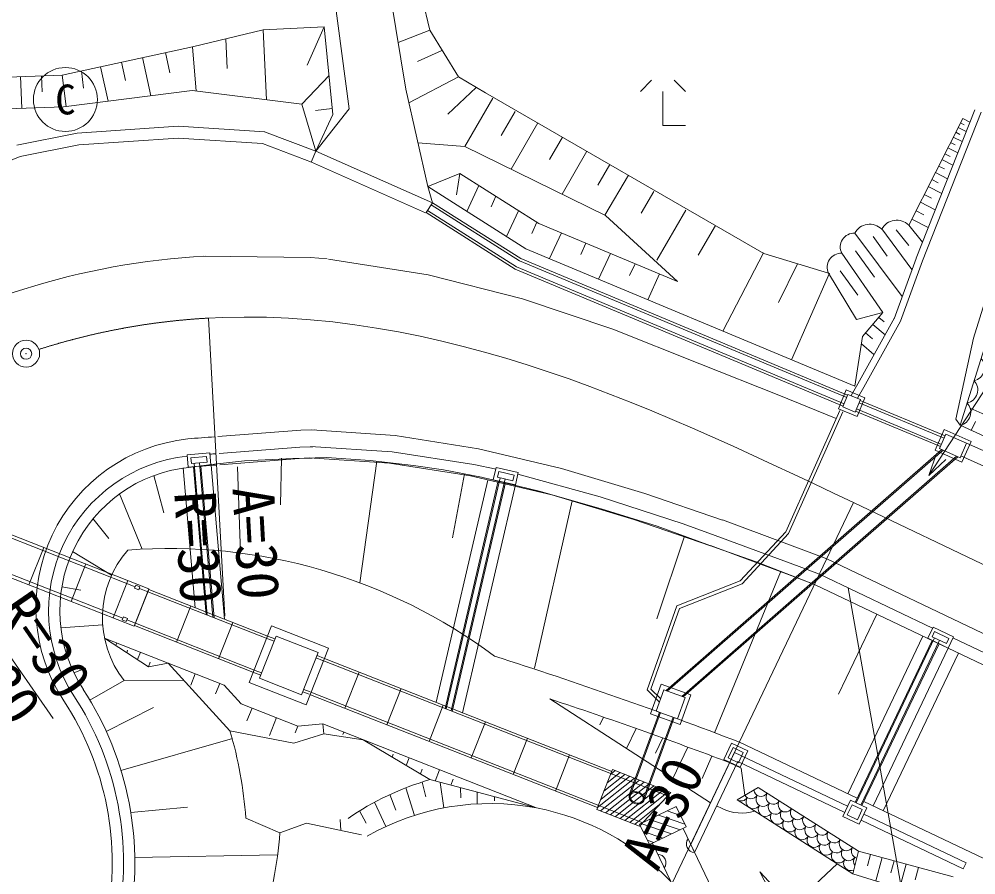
# Model space of a CAD drawing. Units: millimetres, scale not verified. Extents: x 40000 to 680000, y 20000 to 380000.
# Drawn here: x 360697 to 403007, y 301218 to 339046 of the extents above; entities that cross this region are included whole.
import ezdxf
from ezdxf.enums import TextEntityAlignment as Align

# ---------------------------------------------------------------- set-up
doc = ezdxf.new("R2010")
doc.units = ezdxf.units.MM
doc.header["$LTSCALE"] = 1000
doc.header["$PDMODE"] = 32
doc.header["$PDSIZE"] = 500
doc.linetypes.add('CHAIN', pattern=[18.5, 12, -1.5, 3.5, -1.5])
for name, color, linetype, lineweight in [('M-BGD', 7, 'Continuous', 13), ('M-BMK', 2, 'CHAIN', 13), ('M-STR-HTXT', 7, 'Continuous', 13), ('M-STR-STRC', 7, 'Continuous', 13)]:
    doc.layers.add(name, color=color, linetype=linetype, lineweight=lineweight)
doc.styles.add('ＭＳ ゴシック', font='')
doc.styles.get('ＭＳ ゴシック').set_extended_font_data('MS Gothic')

msp = doc.modelspace()

# ---------------------------------------------------------------- linework, layer by layer
at = {"layer": 'M-BGD'}
for p, q in [((377513, 344263), (378862, 338555)), ((376665, 342774), (377801, 335944)), ((375289, 335078), (374395, 341927)), ((371488, 338574), (368365, 337825)), ((374188, 338706), (371488, 338574)), ((371488, 338574), (371639, 335482)), ((374188, 338706), (373442, 337014)), ((374572, 334837), (374188, 338706)), ((378862, 338555), (377457, 338012)), ((378862, 338555), (380122, 336502)), ((369842, 338180), (369893, 336871)), ((368365, 337825), (362606, 336574)), ((368365, 337825), (368532, 335862)), ((379390, 337657), (378320, 337168)), ((366153, 337345), (366520, 335656)), ((367165, 337565), (367359, 336675)), ((364302, 336943), (364633, 335421)), ((365228, 337144), (365402, 336341)), ((360764, 336504), (360817, 335105)), ((361685, 336539), (361712, 335840)), ((362606, 336574), (362783, 335191)), ((363454, 336759), (363543, 335993)), ((374402, 336550), (373200, 335291)), ((380122, 336502), (377936, 335345)), ((380122, 336502), (381327, 335793)), ((377801, 335944), (378770, 331645)), ((380908, 336027), (379651, 334842)), ((388669, 336345), (388169, 335845)), ((390169, 335845), (389669, 336345)), ((362660, 335175), (368351, 335885)), ((368351, 335885), (373200, 335291)), ((381642, 335555), (380410, 333420)), ((381327, 335793), (393634, 328687)), ((389169, 334345), (389169, 335845)), ((357576, 334981), (362660, 335175)), ((373200, 335291), (373818, 333207)), ((374546, 335097), (373799, 335005)), ((373818, 333207), (375289, 335078)), ((374572, 334837), (373818, 333207)), ((382632, 334962), (382019, 333901)), ((402959, 335042), (400366, 328479)), ((403238, 334932), (400645, 328369)), ((367734, 334310), (363261, 334002)), ((371556, 334063), (367734, 334310)), ((383641, 334457), (382461, 332411)), ((390169, 334345), (389169, 334345)), ((400039, 329943), (402428, 334655)), ((402229, 334261), (402580, 334083)), ((402328, 334458), (402495, 334373)), ((402428, 334655), (402743, 334495)), ((363261, 334002), (360601, 333473)), ((371550, 334067), (373818, 333207)), ((373818, 333207), (371550, 334067)), ((384722, 333833), (384152, 332846)), ((402010, 333830), (402401, 333631)), ((402119, 334045), (402305, 333951)), ((363330, 333486), (360749, 332972)), ((367735, 333789), (363330, 333486)), ((371453, 333548), (367735, 333789)), ((373620, 332726), (371453, 333548)), ((380410, 333420), (378335, 333574)), ((386629, 330361), (380410, 333420)), ((401890, 333593), (402097, 333488)), ((373818, 333207), (373615, 332728)), ((378975, 330923), (373818, 333207)), ((385802, 333209), (384705, 331308)), ((401638, 333097), (401868, 332980)), ((401770, 333356), (402205, 333136)), ((360749, 332972), (356090, 331126)), ((378671, 330488), (373620, 332726)), ((386813, 332625), (386284, 331708)), ((401507, 332837), (401990, 332592)), ((380182, 332229), (378770, 331645)), ((380039, 331286), (380182, 332229)), ((383687, 330007), (380182, 332229)), ((387639, 332148), (386598, 330376)), ((401218, 332267), (401754, 331994)), ((401362, 332552), (401617, 332422)), ((401059, 331954), (401342, 331810)), ((383108, 328894), (378770, 331645)), ((378770, 331645), (378975, 330923)), ((380498, 330549), (381026, 331694)), ((388761, 331430), (388210, 330476)), ((400726, 331297), (401040, 331138)), ((400900, 331641), (401495, 331339)), ((378702, 330492), (378980, 330931)), ((382880, 328458), (378980, 330931)), ((381570, 330753), (381782, 331215)), ((400552, 330953), (401211, 330619)), ((382639, 327995), (378702, 330492)), ((382690, 328093), (378761, 330585)), ((382829, 328360), (378921, 330838)), ((382257, 329433), (382785, 330579)), ((390184, 330608), (388901, 328386)), ((400360, 330576), (400708, 330400)), ((383368, 329565), (383597, 330064)), ((386629, 330361), (389812, 327450)), ((400169, 330199), (400899, 329829)), ((383687, 330007), (389812, 327450)), ((384153, 328458), (384676, 329594)), ((391486, 329928), (390728, 328616)), ((400181, 327973), (398852, 329778)), ((399488, 329727), (400040, 329044)), ((400039, 329943), (400643, 329180)), ((397650, 329585), (399747, 326779)), ((398465, 329444), (399079, 328573)), ((383108, 328894), (397655, 322821)), ((385531, 328636), (385763, 329140)), ((397682, 328803), (398519, 327633)), ((402897, 324946), (404182, 329069)), ((382829, 328360), (397294, 322322)), ((382880, 328458), (397337, 322423)), ((386326, 327551), (386849, 328687)), ((393620, 328721), (391821, 325256)), ((396496, 327812), (393634, 328687)), ((397073, 328699), (398899, 326081)), ((400363, 328472), (399390, 325799)), ((400645, 328369), (399672, 325697)), ((382639, 327995), (397136, 321943)), ((382690, 328093), (397179, 322045)), ((387694, 327707), (387936, 328233)), ((395126, 328231), (394278, 326527)), ((397005, 327918), (397783, 326848)), ((388499, 326643), (389022, 327780)), ((396541, 327812), (394850, 323992)), ((397730, 325763), (396496, 327812)), ((369066, 325830), (369794, 312659)), ((398899, 326081), (397730, 325763)), ((399410, 325843), (397784, 322929)), ((398899, 326081), (397992, 325010)), ((398715, 325863), (398955, 325660)), ((399672, 325697), (398046, 322783)), ((398452, 325554), (398993, 325096)), ((397992, 325010), (397655, 322821)), ((398133, 325176), (398440, 324916)), ((402120, 321365), (402897, 324946)), ((402314, 321094), (403549, 325035)), ((397943, 324690), (398502, 324216)), ((397784, 322929), (397490, 322403)), ((394293, 322427), (396829, 321392)), ((396925, 321826), (397272, 322656)), ((397121, 321906), (397352, 322460)), ((397272, 322656), (398102, 322309)), ((397352, 322460), (397906, 322229)), ((398046, 322783), (397768, 322286)), ((397674, 321675), (397906, 322229)), ((397755, 321479), (398102, 322309)), ((397848, 322090), (401605, 320521)), ((397890, 322192), (401650, 320621)), ((396925, 321826), (397755, 321479)), ((397121, 321906), (397674, 321675)), ((397690, 321712), (401437, 320147)), ((397732, 321814), (401482, 320247)), ((422039, 313137), (402754, 321853)), ((402120, 321365), (402314, 321094)), ((402803, 320868), (402987, 321266)), ((401202, 319989), (401611, 320902)), ((402797, 320370), (401611, 320902)), ((402314, 321094), (422042, 311981)), ((353598, 320509), (362206, 308126)), ((401400, 320065), (401686, 320703)), ((402599, 320295), (401686, 320703)), ((402313, 319656), (402599, 320295)), ((402389, 319458), (402797, 320370)), ((368130, 319783), (369126, 319874)), ((369126, 319871), (369174, 319324)), ((401505, 320018), (389306, 309363)), ((401555, 319995), (389359, 309343)), ((402389, 319458), (401202, 319989)), ((402313, 319656), (401400, 320065)), ((368130, 319785), (368178, 319237)), ((368293, 319648), (368990, 319709)), ((368293, 319648), (368314, 319399)), ((368314, 319399), (369012, 319460)), ((368990, 319709), (369012, 319460)), ((372293, 319641), (372251, 317580)), ((376513, 319513), (375771, 314128)), ((402158, 319725), (390003, 309109)), ((402209, 319703), (390057, 309089)), ((402349, 319737), (428644, 307922)), ((367949, 319217), (368488, 313028)), ((368178, 319237), (369174, 319324)), ((368402, 319256), (368972, 312720)), ((368434, 319410), (369019, 312702)), ((368673, 319430), (369268, 312604)), ((368731, 319285), (369315, 312585)), ((369184, 319324), (369777, 312522)), ((370356, 319256), (370490, 315443)), ((381792, 319222), (381667, 318688)), ((381792, 319222), (382767, 318998)), ((381904, 319043), (381847, 318800)), ((381904, 319043), (382586, 318884)), ((353557, 318928), (366437, 313867)), ((366654, 318870), (367091, 317226)), ((381426, 318665), (379133, 308846)), ((381886, 318637), (379536, 308569)), ((381964, 318772), (379578, 308553)), ((382198, 318718), (379804, 308464)), ((380399, 318939), (379859, 316115)), ((381667, 318688), (382641, 318460)), ((381847, 318800), (382529, 318641)), ((382586, 318884), (382529, 318641)), ((382767, 318998), (382641, 318460)), ((382208, 318562), (379846, 308447)), ((382651, 318458), (380299, 308387)), ((365142, 318063), (366139, 315618)), ((385161, 317748), (383485, 310356)), ((352604, 317390), (365786, 312210)), ((397592, 317675), (389423, 300538)), ((363962, 316968), (364658, 316088)), ((359033, 316626), (365827, 313956)), ((390115, 316186), (388902, 312530)), ((361783, 315696), (361132, 314039)), ((358484, 315230), (365278, 312560)), ((364789, 314463), (363058, 315520)), ((363644, 314964), (362993, 313307)), ((396414, 315186), (409998, 308711)), ((394369, 314603), (391453, 307498)), ((396091, 314509), (401091, 312126)), ((362582, 313951), (363419, 313805)), ((365506, 314233), (364855, 312576)), ((395876, 314058), (409460, 307583)), ((366437, 313867), (365786, 312210)), ((365797, 312238), (366426, 313839)), ((366013, 313883), (366385, 313737)), ((366385, 313737), (371690, 311652)), ((366426, 313839), (371731, 311754)), ((367658, 311507), (368287, 313108)), ((398628, 312746), (396937, 309200)), ((364393, 312270), (362540, 312138)), ((365464, 312487), (365837, 312341)), ((365837, 312341), (371142, 310256)), ((369519, 310775), (370148, 312376)), ((365797, 312238), (371102, 310153)), ((371863, 312229), (370876, 309716)), ((374376, 311241), (371863, 312229)), ((401112, 312171), (400876, 311675)), ((401183, 311971), (401076, 311745)), ((401112, 312170), (402016, 311743)), ((401183, 311971), (401815, 311670)), ((364473, 311684), (369759, 309607)), ((364473, 311684), (366420, 310421)), ((364971, 311361), (365014, 311471)), ((372061, 311775), (371330, 309913)), ((371690, 311652), (371970, 311542)), ((371731, 311754), (372010, 311645)), ((373923, 311043), (372061, 311775)), ((400668, 311774), (397344, 304800)), ((401079, 311578), (397669, 304424)), ((401184, 311694), (397709, 304405)), ((401401, 311591), (397926, 304301)), ((401377, 311436), (397967, 304282)), ((400876, 311675), (401778, 311244)), ((401076, 311745), (401707, 311444)), ((401815, 311670), (401707, 311444)), ((402015, 311741), (401778, 311244)), ((401993, 311696), (409675, 308034)), ((365454, 311048), (365495, 311152)), ((365937, 310735), (366064, 311059)), ((373923, 311043), (373191, 309182)), ((374376, 311241), (373389, 308728)), ((401787, 311240), (398463, 304267)), ((402238, 311025), (398912, 304047)), ((366420, 310421), (366498, 310620)), ((366420, 310421), (367292, 310576)), ((367292, 310576), (370022, 307588)), ((374110, 310701), (373831, 310811)), ((374151, 310803), (373871, 310913)), ((374134, 310692), (389370, 304705)), ((374195, 310786), (386901, 305793)), ((363647, 310357), (363122, 310142)), ((371102, 310153), (371381, 310044)), ((371142, 310256), (371421, 310146)), ((375733, 310182), (375104, 308581)), ((365336, 309806), (363825, 308948)), ((367973, 309830), (365336, 309806)), ((368286, 309603), (368484, 310108)), ((370876, 309716), (373389, 308728)), ((371330, 309913), (373191, 309182)), ((369385, 309214), (369569, 309681)), ((370510, 308785), (369759, 309607)), ((373522, 309203), (373242, 309312)), ((373562, 309305), (373283, 309415)), ((373601, 309290), (388272, 303525)), ((377594, 309450), (376965, 307849)), ((389092, 309653), (388613, 308338)), ((389211, 309397), (388869, 308457)), ((389092, 309653), (390407, 309174)), ((389211, 309397), (390151, 309055)), ((373576, 309181), (386272, 304192)), ((384165, 308995), (391272, 304399)), ((390151, 309055), (389809, 308115)), ((390407, 309174), (389928, 307859)), ((364550, 307561), (366641, 308615)), ((370510, 308785), (373023, 307798)), ((370772, 308022), (370997, 308594)), ((379456, 308719), (378827, 307118)), ((388869, 308457), (389809, 308115)), ((371770, 307377), (372081, 308168)), ((386536, 308195), (386371, 307850)), ((389014, 308405), (387682, 304749)), ((389057, 308389), (387725, 304732)), ((389621, 308184), (388284, 304513)), ((389664, 308168), (388326, 304496)), ((388613, 308338), (389928, 307859)), ((372904, 307494), (373023, 307798)), ((374133, 307888), (373023, 307798)), ((374133, 307888), (383579, 304176)), ((374133, 307888), (374168, 307454)), ((381317, 307987), (380688, 306386)), ((387980, 307691), (387556, 306802)), ((365201, 305836), (370131, 307241)), ((372848, 307042), (370022, 307588)), ((372848, 307042), (374168, 307454)), ((374168, 307454), (375908, 307190)), ((375061, 307523), (375019, 307426)), ((378864, 305427), (375908, 307190)), ((383179, 307256), (382550, 305655)), ((389157, 307271), (388834, 306593)), ((390268, 306867), (389605, 305477)), ((392200, 307044), (391856, 306322)), ((392271, 306844), (392056, 306393)), ((392922, 306700), (392200, 307044)), ((392722, 306629), (392271, 306844)), ((392552, 307084), (397755, 304604)), ((377189, 306426), (377239, 306554)), ((377815, 306053), (377947, 306389)), ((385040, 306524), (384411, 304924)), ((392337, 306633), (390397, 302562)), ((391338, 306467), (390907, 305474)), ((392507, 306177), (392056, 306393)), ((392337, 306633), (397335, 304251)), ((392722, 306629), (392507, 306177)), ((392922, 306700), (392578, 305977)), ((392479, 306233), (390563, 302214)), ((392578, 305977), (391856, 306322)), ((392120, 306177), (392632, 305939)), ((392479, 306233), (397206, 303980)), ((392792, 304738), (392632, 305939)), ((378441, 305679), (378527, 305897)), ((379091, 305367), (379286, 305863)), ((387913, 305492), (386278, 304190)), ((387698, 305577), (386415, 304555)), ((386934, 305877), (386485, 304732)), ((387490, 305658), (386556, 304914)), ((387275, 305743), (386703, 305287)), ((387060, 305827), (386849, 305659)), ((386934, 305877), (389516, 304862)), ((377794, 305066), (378183, 303849)), ((378520, 305323), (378684, 304671)), ((378864, 305427), (383579, 304176)), ((379310, 305308), (379476, 304177)), ((379791, 305181), (379896, 305449)), ((380215, 305069), (380224, 304629)), ((388128, 305408), (386414, 304043)), ((388342, 305323), (386627, 303956)), ((388557, 305239), (386842, 303872)), ((388772, 305155), (387057, 303787)), ((388987, 305070), (387271, 303703)), ((392444, 304530), (393374, 305085)), ((393374, 305085), (397812, 302269)), ((377089, 304766), (377354, 304084)), ((380948, 304874), (380959, 304355)), ((381726, 304667), (381714, 304492)), ((386485, 304732), (386240, 304108)), ((389232, 305009), (387486, 303618)), ((389417, 304901), (387701, 303534)), ((388125, 303367), (389516, 304862)), ((376410, 304426), (376907, 303353)), ((389019, 304328), (387916, 303449)), ((389760, 304238), (388137, 303460)), ((389740, 304228), (389769, 304219)), ((390192, 303336), (389760, 304238)), ((391543, 304270), (391782, 304156)), ((397565, 301262), (392444, 304530)), ((397464, 304521), (397120, 303799)), ((397535, 304321), (397320, 303870)), ((398186, 304177), (397464, 304521)), ((397986, 304106), (397535, 304321)), ((398053, 304462), (414906, 296429)), ((365631, 303974), (368139, 304207)), ((375756, 304047), (376048, 303508)), ((386240, 304108), (388125, 303367)), ((388967, 303858), (390132, 303462)), ((389354, 304043), (389950, 303840)), ((397842, 303455), (397120, 303799)), ((397771, 303655), (397320, 303870)), ((397986, 304106), (397771, 303655)), ((398186, 304177), (397842, 303455)), ((398057, 303906), (402581, 301750)), ((372232, 303079), (370722, 303726)), ((373401, 303497), (372232, 303079)), ((375841, 302981), (373401, 303497)), ((374889, 303672), (374918, 303179)), ((388569, 302558), (388137, 303460)), ((388194, 303487), (389547, 303027)), ((388580, 303672), (389934, 303212)), ((397928, 303636), (402452, 301479)), ((397928, 303636), (402452, 301479)), ((388291, 303137), (389160, 302841)), ((390192, 303336), (388569, 302558)), ((391711, 299819), (390057, 303271)), ((388473, 302758), (388773, 302656)), ((390374, 299139), (388704, 302623)), ((390397, 302562), (390563, 302214)), ((365805, 301979), (372130, 302103)), ((397565, 301262), (397812, 302269)), ((397812, 302269), (402007, 301125)), ((398351, 302122), (398212, 301614)), ((395365, 300298), (396892, 301720)), ((398864, 301982), (398582, 300949)), ((399393, 301838), (399250, 301313)), ((399923, 301693), (399659, 300724)), ((402581, 301750), (402452, 301479)), ((402581, 301750), (402452, 301479)), ((395461, 297502), (393458, 301346)), ((393458, 301346), (399979, 294394)), ((397565, 301262), (399425, 300691)), ((400469, 301544), (400321, 301002))]:
    msp.add_line(p, q, dxfattribs=at)
for points in [[(344284, 332863), (347604, 333219), (350486, 334633), (357375, 336374), (362606, 336574)], [(368859, 328566), (373583, 328503), (374324, 328444)], [(374383, 328439), (378779, 327736), (382959, 326678), (386956, 325345), (390804, 323812), (394293, 322427)], [(389012, 308850), (388466, 309392), (389784, 313109), (392582, 314212), (394601, 316387), (396984, 321741)], [(389068, 309005), (388639, 309431), (389903, 312994), (392669, 314085), (394728, 316303), (397121, 321680)], [(369480, 320590), (373151, 320877), (373745, 320886)], [(373641, 320895), (377330, 320641), (381008, 320057), (384685, 319186), (388370, 318082), (391798, 316905)], [(443917, 302823), (428953, 308660), (402599, 320295)], [(369538, 319842), (373108, 320128), (373688, 320138)], [(373585, 320147), (377192, 319919), (380806, 319361), (381794, 319157)], [(368182, 319224), (369197, 319352), (370657, 319526), (372797, 319625), (374296, 319675), (376227, 319537), (378142, 319310), (379467, 319124), (381151, 318802), (383753, 318161), (386430, 317397), (388909, 316628), (391572, 315667), (393298, 315061), (395876, 314058)], [(369577, 319344), (373080, 319629), (373649, 319640)], [(373519, 319651), (377080, 319416), (380655, 318858), (384253, 318013), (387881, 316932), (391277, 315769)], [(382751, 318936), (386392, 317933), (390058, 316730), (391483, 316225)], [(391796, 316906), (395522, 315523), (396414, 315186)], [(391482, 316225), (395199, 314846), (396091, 314509)], [(391274, 315771), (394985, 314395), (395876, 314058)]]:
    msp.add_lwpolyline(points, dxfattribs=at)
for points in [[(365854, 314026), (366041, 313953), (365986, 313813), (365800, 313886)], [(365306, 312630), (365492, 312557), (365437, 312417), (365251, 312490)]]:
    msp.add_lwpolyline(points, close=True, dxfattribs=at)
for centre, radius in [((362744, 335494), 1414), ((361004, 324258), 600)]:
    msp.add_circle(centre, radius, dxfattribs=at)
for centre, radius, start, end in [((399510, 329401), 758, 45.6923, 151.3382), ((398315, 329222), 758, 45.6928, 151.3382), ((397627, 328970), 616, 87.8272, 206.0853), ((370727, 295870), 32750, 93.1627, 121.7189), ((397050, 328083), 616, 87.8268, 206.0853), ((402805, 323645), 594, 282.2788, 42.9219), ((402496, 322660), 594, 282.2788, 42.9219), ((402187, 321675), 594, 282.2788, 42.9219), ((368938, 313027), 7500, 95.956, 213.344), ((370727, 295870), 24750, 93.1627, 95.956), ((368875, 312894), 6875, 96.2106, 213.1299), ((370727, 295870), 24000, 93.1749, 93.8136), ((368875, 312894), 6375, 96.2106, 213.1299), ((370727, 295870), 23500, 93.1627, 96.2106), ((367356, 291610), 24039, 53.3258, 94.4029), ((368912, 312587), 4530, 138.6787, 217.8672), ((321341, 121606), 198678, 68.99647, 72.30984), ((351812, 301759), 14000, 348.6154, 33.1299), ((351812, 301759), 13000, 348.6154, 33.344), ((351812, 301759), 13500, 348.6154, 33.1299), ((321748, 120165), 198879, 69.2773, 71.70868), ((352401, 302399), 18369, 4.1419, 16.4058), ((382259, 293589), 12315, 106.0023, 124.7408), ((392625, 304804), 319, 237.1931, 327.6043), ((393066, 304902), 319, 210.9856, 327.6043), ((393164, 304461), 319, 147.6043, 327.6043), ((393506, 305001), 319, 184.8238, 327.6043), ((393605, 304560), 319, 147.6043, 327.6043), ((394046, 304659), 319, 147.6043, 327.6043), ((381526, 293369), 11000, 79.2403, 119.6433), ((393704, 304119), 319, 147.6043, 327.6043), ((394144, 304218), 319, 147.6043, 327.6043), ((394585, 304316), 319, 147.6043, 327.6043), ((381526, 293369), 11000, 43.4212, 79.2403), ((392667, 305949), 2000, 243.7338, 286.2907), ((394243, 303777), 319, 147.6043, 327.6043), ((394684, 303875), 319, 147.6043, 327.6043), ((395125, 303974), 319, 147.6043, 327.6043), ((395664, 303632), 319, 147.6043, 327.6043), ((394782, 303435), 319, 147.6043, 327.6043), ((395223, 303533), 319, 147.6043, 327.6043), ((395763, 303191), 319, 147.6043, 327.6043), ((396203, 303290), 319, 147.6043, 327.6043), ((353179, 304578), 19112, 330.1001, 355.5001), ((395322, 303092), 319, 147.6043, 327.6043), ((396302, 302849), 319, 147.6043, 327.6043), ((396743, 302947), 319, 147.6043, 327.6043), ((390579, 302585), 375, 143.4145, 267.7988), ((395861, 302750), 319, 147.6043, 327.6043), ((396401, 302408), 319, 147.6043, 327.6043), ((396841, 302506), 319, 147.6043, 327.6043), ((397282, 302605), 319, 147.6043, 327.6043), ((388927, 301754), 375, 323.3907, 87.8221), ((396940, 302066), 319, 147.6043, 327.6043), ((397381, 302164), 319, 147.6043, 327.6043), ((397822, 302263), 319, 147.6043, 254.2011), ((397479, 301723), 319, 147.6043, 293.3397), ((397920, 301822), 319, 147.6043, 214.6505)]:
    msp.add_arc(centre, radius, start, end, dxfattribs=at)
for major_axis, ratio, start_param, end_param in [((322, -127), 0.763006, 3.141593, 6.283185), ((322, -127), 0.763006, 6.283185, 9.424778), ((279, -110), 0.763333, 3.141593, 6.283185), ((279, -110), 0.763333, 6.283185, 9.424778)]:
    msp.add_ellipse((388004, 304623), major_axis=major_axis, ratio=ratio, start_param=start_param, end_param=end_param, dxfattribs=at)
msp.add_point((361004, 324258), dxfattribs=at)
at = {"layer": 'M-BMK'}
msp.add_line((397592, 317675), (452801, 291360), dxfattribs=at)
msp.add_lwpolyline([(397592, 317675), (396707, 318097), (395822, 318517), (394936, 318936), (394049, 319351), (393160, 319763), (392269, 320170), (391375, 320572), (390479, 320967), (389579, 321354), (388675, 321732), (387767, 322101), (386855, 322459), (385939, 322806), (385018, 323139), (384091, 323459), (383160, 323764), (382224, 324054), (381283, 324326), (380337, 324580), (379386, 324814), (378430, 325029), (377469, 325222), (376504, 325392), (375536, 325539), (374563, 325661), (373588, 325756), (372611, 325825), (371632, 325866), (370653, 325877), (369673, 325858), (369067, 325831)], dxfattribs=at)
msp.add_arc((370722, 295876), 30000, 93.1636, 107.7552, dxfattribs=at)
at = {"layer": 'M-STR-HTXT'}
for q in [(413099, 337519), (401260, 319849), (401679, 319575)]:
    msp.add_line((400923, 318875), q, dxfattribs=at)
at = {"layer": 'M-STR-STRC'}
msp.add_line((397366, 313901), (404869, 271415), dxfattribs=at)

# ---------------------------------------------------------------- texts
at = {"layer": 'M-BGD', "style": 'ＭＳ ゴシック'}
msp.add_text('C', height=1320, dxfattribs=at).set_placement((362744, 335494), align=Align.MIDDLE_CENTER)
for s, rotation, p in [('A=30', 273.201, (369583, 318281)), ('R=30', 304.549, (359220, 312596)), ('A=30', 64.782, (389427, 301077))]:
    msp.add_text(s, height=1833, rotation=rotation, dxfattribs=at).set_placement(p, align=Align.BOTTOM_LEFT)
for s, rotation, p in [('R=30', 273.443, (369385, 318248)), ('A=30', 304.909, (358945, 312799))]:
    msp.add_text(s, height=1833, rotation=rotation, dxfattribs=at).set_placement(p, align=Align.TOP_LEFT)

doc.saveas('drawing.dxf')
